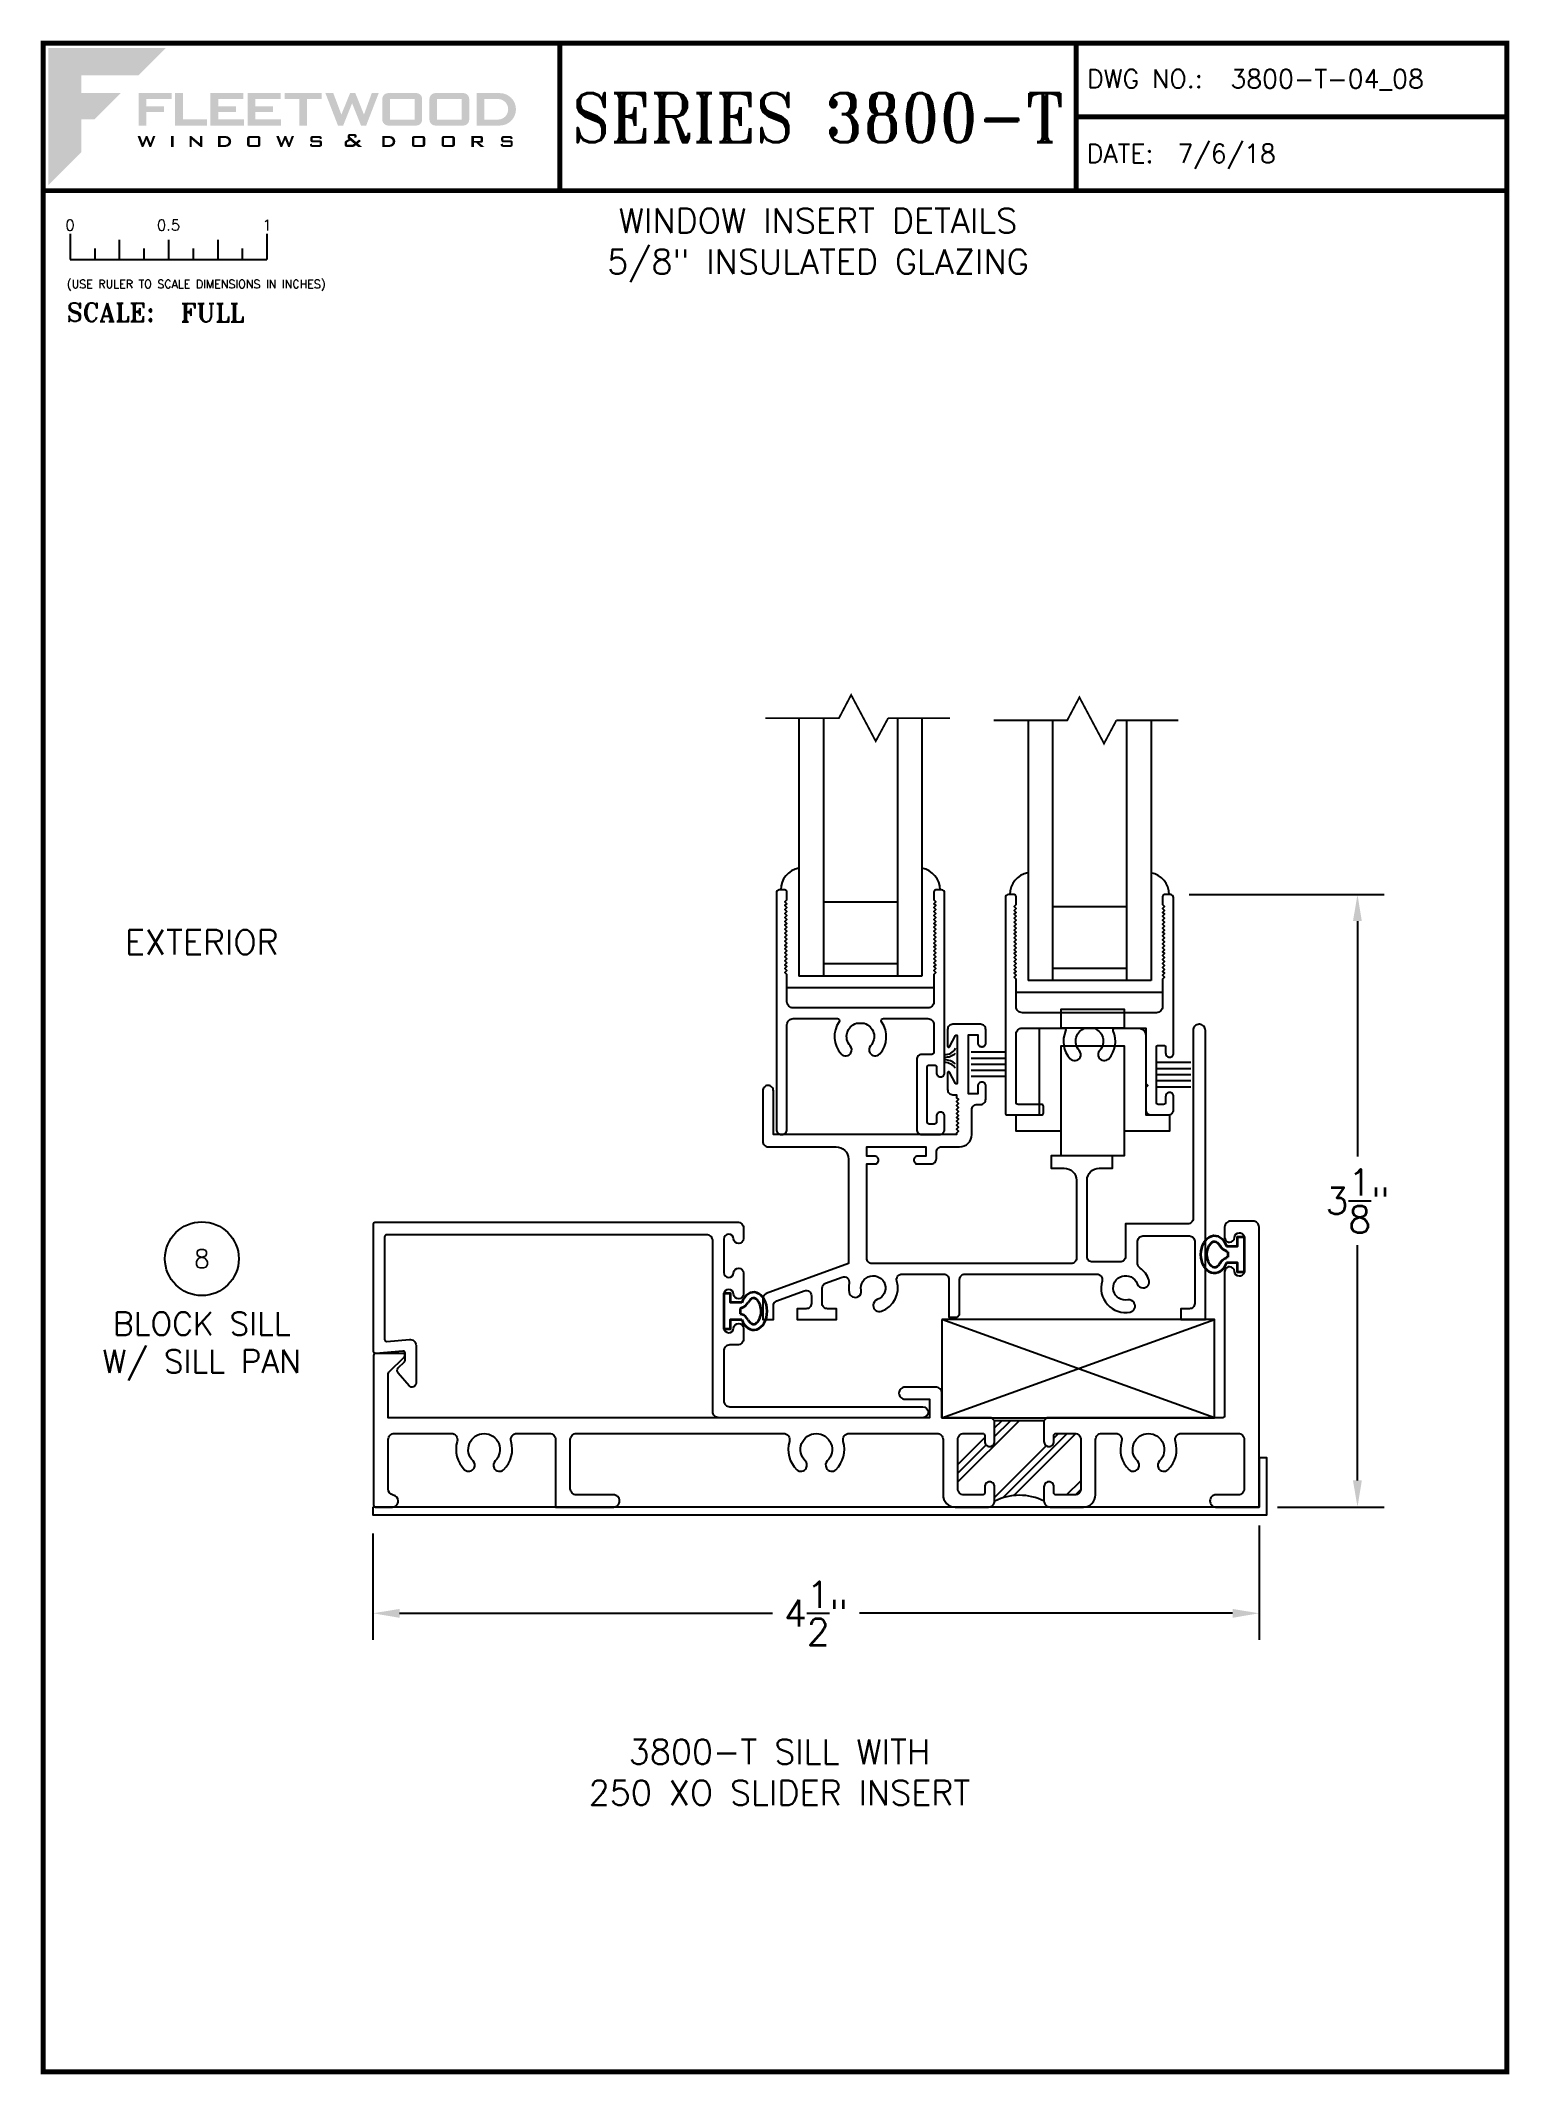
# Paper-space layout 'DETAIL 8' of a CAD drawing. Extents: x 0.3 to 7.8, y 0.1 to 10.4.
# The model-space entities are those that its viewports show. They can reach past a viewport. Long polylines and large blocks are cut down to what shows.
import ezdxf
from ezdxf.enums import TextEntityAlignment as Align

# ---------------------------------------------------------------- set-up
doc = ezdxf.new("R2010")
doc.units = 0
doc.header["$MEASUREMENT"] = 0
doc.layers.get('0').update_dxf_attribs({"linetype": 'CONTINUOUS'})
doc.layers.get('Defpoints').update_dxf_attribs({"linetype": 'CONTINUOUS'})
for name, color, linetype in [('FRAME', 1, 'CONTINUOUS'), ('GLASS', 7, 'CONTINUOUS'), ('GLAZING', 7, 'CONTINUOUS'), ('MISC', 7, 'CONTINUOUS'), ('SEAL', 7, 'CONTINUOUS'), ('TEXT', 7, 'CONTINUOUS'), ('VENT', 5, 'CONTINUOUS')]:
    doc.layers.add(name, color=color, linetype=linetype)
doc.layers.add('PROFILE NUMBER', color=150, linetype='CONTINUOUS', lineweight=35)
doc.layers.add('VP', color=40, linetype='CONTINUOUS', plot=False)
doc.layers.get('VP').off()
doc.styles.add('ROMANS', font='romans')
doc.styles.add('ROMANT', font='romant')
doc.styles.add('SIMPLEX-094', font='simplex.shx', dxfattribs={"height": 0.094})
doc.styles.get("Standard").update_dxf_attribs({"font": 'simplex.shx'})
doc.dimstyles.new('FULL SCALE', dxfattribs={"dimscale": 0.75, "dimtxt": 0.18, "dimasz": 0.18, "dimexe": 0.18, "dimexo": 0.125, "dimgap": 0.09, "dimtad": 0, "dimtih": 1, "dimtoh": 1, "dimdec": 4, "dimzin": 0, "dimdsep": 46, "dimlunit": 4, "dimtxsty": 'Standard', "dimcen": 0.09, "dimadec": 0, "dimazin": 0, "dimtfac": 1, "dimtdec": 4, "dimtofl": 0, "dimtmove": 0, "dimatfit": 3, "dimfxl": 0, "dimtolj": 1, "dimtzin": 0, "dimarcsym": 0})

# ---------------------------------------------------------------- blocks, each defined once
blk = doc.blocks.new('sectball')
blk.add_circle((0, 0), 0.125)
blk.add_attdef('NO', text='', height=0.062).set_placement((0, 0), align=Align.MIDDLE_CENTER)
for tag, p in [('LINE1', (0, -0.2588)), ('LINE2', (0, -0.3864)), ('LINE3', (0, -0.5214))]:
    blk.add_attdef(tag, text='', height=0.078).set_placement(p, align=Align.CENTER)
blk = doc.blocks.new('Fleetwood_Logo_6-10-15')
h = blk.add_hatch(color=154)
h.dxf.hatch_style = 1
h.paths.add_polyline_path([(0.2526, -0.0017), (0.0019, -0.0017), (0.0019, -0.2942), (0.0725, -0.2236), (0.0725, -0.1535), (0.1007, -0.1535), (0.1567, -0.0976), (0.0725, -0.0976), (0.0725, -0.0596), (0.1946, -0.0596)])
h = blk.add_hatch(color=251)
h.dxf.hatch_style = 1
h.paths.add_polyline_path([(0.2487, -0.1256), (0.2112, -0.1256), (0.2112, -0.1102), (0.2647, -0.1102), (0.2647, -0.0976), (0.1946, -0.0976), (0.1946, -0.1667), (0.2112, -0.1667), (0.2112, -0.1377), (0.2487, -0.1377)])
h = blk.add_hatch(color=251)
h.dxf.hatch_style = 1
h.paths.add_polyline_path([(0.2886, -0.0976), (0.272, -0.0976), (0.272, -0.1667), (0.3401, -0.1667), (0.3401, -0.1535), (0.2886, -0.1535)])
h = blk.add_hatch(color=251)
h.dxf.hatch_style = 1
h.paths.add_polyline_path([(0.4175, -0.0976), (0.3474, -0.0976), (0.3474, -0.1667), (0.4185, -0.1667), (0.4185, -0.1534), (0.364, -0.1534), (0.364, -0.1377), (0.4015, -0.1377), (0.4015, -0.1256), (0.364, -0.1256), (0.364, -0.1102), (0.4175, -0.1102)])
h = blk.add_hatch(color=251)
h.dxf.hatch_style = 1
h.paths.add_polyline_path([(0.4965, -0.0976), (0.4264, -0.0976), (0.4264, -0.1667), (0.4975, -0.1667), (0.4975, -0.1534), (0.443, -0.1534), (0.443, -0.1377), (0.4804, -0.1377), (0.4804, -0.1256), (0.443, -0.1256), (0.443, -0.1102), (0.4965, -0.1102)])
h = blk.add_hatch(color=251)
h.dxf.hatch_style = 1
h.paths.add_polyline_path([(0.5842, -0.0976), (0.5054, -0.0976), (0.5054, -0.1102), (0.5365, -0.1102), (0.5365, -0.1667), (0.5531, -0.1667), (0.5531, -0.1102), (0.5842, -0.1102)])
h = blk.add_hatch(color=251)
h.dxf.hatch_style = 1
h.paths.add_polyline_path([(0.6089, -0.0976), (0.5921, -0.0976), (0.6188, -0.1667), (0.63, -0.1667), (0.6489, -0.1192), (0.6679, -0.1667), (0.6789, -0.1667), (0.7056, -0.0976), (0.6908, -0.0976), (0.6742, -0.1433), (0.6558, -0.0976), (0.6446, -0.0976), (0.6261, -0.1433)])
h = blk.add_hatch(color=251)
h.dxf.hatch_style = 1
h.paths.add_polyline_path([(0.7853, -0.0976), (0.726, -0.0976, 0.414214), (0.7133, -0.1102), (0.7133, -0.154, 0.414214), (0.726, -0.1667), (0.7853, -0.1667, 0.414214), (0.798, -0.154), (0.798, -0.1102, 0.414214)])
h.paths.add_polyline_path([(0.7819, -0.1102), (0.7819, -0.154), (0.7294, -0.154), (0.7294, -0.1102)], flags=16)
h = blk.add_hatch(color=251)
h.dxf.hatch_style = 1
h.paths.add_polyline_path([(0.8856, -0.0976), (0.8262, -0.0976, 0.414214), (0.8136, -0.1102), (0.8136, -0.154, 0.414214), (0.8262, -0.1667), (0.8856, -0.1667, 0.414214), (0.8982, -0.154), (0.8982, -0.1102, 0.414214)])
h.paths.add_polyline_path([(0.8822, -0.1102), (0.8822, -0.154), (0.8296, -0.154), (0.8296, -0.1102)], flags=16)
h = blk.add_hatch(color=251)
h.dxf.hatch_style = 1
h.paths.add_polyline_path([(0.9632, -0.0976), (0.914, -0.0976), (0.914, -0.1667), (0.9632, -0.1667, 1)])
h.paths.add_polyline_path([(0.9301, -0.1102), (0.9593, -0.1102, -1), (0.9593, -0.154), (0.9301, -0.154)], flags=16)
h = blk.add_hatch(color=7)
h.dxf.hatch_style = 1
h.paths.add_polyline_path([(0.2301, -0.1891), (0.2251, -0.1891), (0.2196, -0.2043), (0.2134, -0.1891), (0.2097, -0.1891), (0.2035, -0.2043), (0.1978, -0.1891), (0.1922, -0.1891), (0.2011, -0.2121), (0.2048, -0.2121), (0.2112, -0.1963), (0.2175, -0.2121), (0.2212, -0.2121)])
h = blk.add_hatch(color=7)
h.dxf.hatch_style = 1
h.paths.add_polyline_path([(0.2691, -0.1891), (0.2637, -0.1891), (0.2637, -0.2118), (0.2637, -0.2121), (0.2691, -0.2121)])
h = blk.add_hatch(color=7)
h.dxf.hatch_style = 1
h.paths.add_polyline_path([(0.3077, -0.1964), (0.3259, -0.2121), (0.3298, -0.2121), (0.3298, -0.1891), (0.325, -0.1891), (0.325, -0.2047), (0.3067, -0.1891), (0.3029, -0.1891), (0.3029, -0.2121), (0.3077, -0.2121)])
h = blk.add_hatch(color=7)
h.dxf.hatch_style = 1
h.paths.add_polyline_path([(0.3801, -0.1891), (0.3637, -0.1891), (0.3637, -0.2121), (0.3801, -0.2121, 1)])
h.paths.add_polyline_path([(0.3691, -0.2079), (0.3691, -0.1933), (0.3788, -0.1933, -1), (0.3788, -0.2079)], flags=16)
h = blk.add_hatch(color=7)
h.dxf.hatch_style = 1
h.paths.add_polyline_path([(0.4537, -0.2079), (0.4537, -0.1933, 0.414214), (0.4495, -0.1891), (0.4297, -0.1891, 0.414214), (0.4255, -0.1933), (0.4255, -0.2079, 0.414214), (0.4297, -0.2121), (0.4495, -0.2121, 0.414214)])
h.paths.add_polyline_path([(0.4308, -0.2079), (0.4308, -0.1933), (0.4484, -0.1933), (0.4484, -0.2079)], flags=16)
h = blk.add_hatch(color=7)
h.dxf.hatch_style = 1
h.paths.add_polyline_path([(0.5253, -0.1891), (0.5203, -0.1891), (0.5148, -0.2043), (0.5087, -0.1891), (0.5049, -0.1891), (0.4988, -0.2043), (0.493, -0.1891), (0.4874, -0.1891), (0.4963, -0.2121), (0.5001, -0.2121), (0.5064, -0.1963), (0.5127, -0.2121), (0.5164, -0.2121)])
h = blk.add_hatch(color=7)
h.dxf.hatch_style = 1
h.paths.add_polyline_path([(0.5801, -0.1891), (0.5643, -0.1891, 0.414214), (0.56, -0.1933), (0.56, -0.1981, 0.414214), (0.5643, -0.2024), (0.58, -0.2024), (0.58, -0.2078), (0.5637, -0.2078), (0.5637, -0.2052), (0.5591, -0.2062), (0.5591, -0.2078, 0.414214), (0.5634, -0.2121), (0.5805, -0.2121, 0.414214), (0.5848, -0.2078), (0.5848, -0.2024, 0.414214), (0.5805, -0.1982), (0.5648, -0.1982), (0.5648, -0.193), (0.5798, -0.193), (0.5798, -0.1958), (0.5843, -0.1948), (0.5843, -0.1933, 0.414214)])
h = blk.add_hatch(color=7)
h.dxf.hatch_style = 1
h.paths.add_polyline_path([(0.645, -0.1913, -0.222262), (0.6447, -0.1906), (0.6447, -0.1892), (0.6535, -0.1892), (0.6535, -0.193), (0.6587, -0.1918), (0.6587, -0.189, 0.414214), (0.6544, -0.1847), (0.6437, -0.1847, 0.414214), (0.6394, -0.189), (0.6394, -0.1922, 0.222262), (0.6407, -0.1948), (0.6415, -0.1955), (0.6345, -0.1998, 0.260684), (0.6329, -0.2027), (0.6329, -0.2078, 0.414214), (0.6372, -0.2121), (0.6514, -0.2121, 0.17577), (0.6536, -0.2113), (0.657, -0.2085), (0.6614, -0.2121), (0.6699, -0.2121), (0.6613, -0.2049), (0.6676, -0.1997), (0.6637, -0.1964), (0.6574, -0.2017)])
h.paths.add_polyline_path([(0.6532, -0.2052), (0.6509, -0.2072, -0.17577), (0.6502, -0.2074), (0.6382, -0.2074), (0.6382, -0.2033, -0.260684), (0.6387, -0.2025), (0.6451, -0.1985)], flags=16)
h = blk.add_hatch(color=7)
h.dxf.hatch_style = 1
h.paths.add_polyline_path([(0.7294, -0.1891), (0.713, -0.1891), (0.713, -0.2121), (0.7294, -0.2121, 1)])
h.paths.add_polyline_path([(0.7184, -0.2079), (0.7184, -0.1933), (0.7281, -0.1933, -1), (0.7281, -0.2079)], flags=16)
h = blk.add_hatch(color=7)
h.dxf.hatch_style = 1
h.paths.add_polyline_path([(0.8045, -0.2079), (0.8045, -0.1933, 0.414214), (0.8003, -0.1891), (0.7805, -0.1891, 0.414214), (0.7763, -0.1933), (0.7763, -0.2079, 0.414214), (0.7805, -0.2121), (0.8003, -0.2121, 0.414214)])
h.paths.add_polyline_path([(0.7816, -0.2079), (0.7816, -0.1933), (0.7992, -0.1933), (0.7992, -0.2079)], flags=16)
h = blk.add_hatch(color=7)
h.dxf.hatch_style = 1
h.paths.add_polyline_path([(0.8678, -0.2079), (0.8678, -0.1933, 0.414214), (0.8636, -0.1891), (0.8438, -0.1891, 0.414214), (0.8396, -0.1933), (0.8396, -0.2079, 0.414214), (0.8438, -0.2121), (0.8636, -0.2121, 0.414214)])
h.paths.add_polyline_path([(0.8449, -0.2079), (0.8449, -0.1933), (0.8624, -0.1933), (0.8624, -0.2079)], flags=16)
h = blk.add_hatch(color=7)
h.dxf.hatch_style = 1
h.paths.add_polyline_path([(0.9277, -0.1993), (0.9277, -0.1933, 0.414214), (0.9235, -0.1891), (0.9028, -0.1891), (0.9028, -0.2121), (0.9082, -0.2121), (0.9082, -0.2035), (0.9131, -0.2035), (0.9224, -0.2121), (0.9303, -0.2121), (0.9197, -0.2035), (0.9235, -0.2035, 0.414214)])
h.paths.add_polyline_path([(0.9082, -0.1993), (0.9082, -0.1933), (0.9214, -0.1933, -0.414214), (0.9224, -0.1943), (0.9224, -0.1983, -0.414214), (0.9214, -0.1993)], flags=16)
h = blk.add_hatch(color=7)
h.dxf.hatch_style = 1
h.paths.add_polyline_path([(0.9867, -0.1982), (0.971, -0.1982), (0.971, -0.193), (0.9859, -0.193), (0.9859, -0.1958), (0.9905, -0.1948), (0.9905, -0.1933, 0.414214), (0.9863, -0.1891), (0.9705, -0.1891, 0.414214), (0.9662, -0.1933), (0.9662, -0.1981, 0.414214), (0.9705, -0.2024), (0.9862, -0.2024), (0.9862, -0.2078), (0.9699, -0.2078), (0.9699, -0.2052), (0.9653, -0.2062), (0.9653, -0.2078, 0.414214), (0.9696, -0.2121), (0.9867, -0.2121, 0.414214), (0.991, -0.2078), (0.991, -0.2024, 0.414214)])
blk = doc.blocks.new('A-SIZE_P')
at = {"const_width": 0.025}
blk.add_lwpolyline([(0.313, 0.125), (7.751, 0.125), (7.751, 10.437), (0.313, 10.437)], close=True, dxfattribs=at)
for points in [[(2.938, 10.437), (2.938, 9.687)], [(5.563, 10.437), (5.563, 9.687)], [(5.563, 10.062), (7.751, 10.062)], [(0.313, 9.687), (7.751, 9.687)]]:
    blk.add_lwpolyline(points, dxfattribs=at)
at = {"xscale": 2.387023416083395, "yscale": 2.387023416083395, "zscale": 2.387023416083395}
blk.add_blockref('Fleetwood_Logo_6-10-15', (0.334, 10.416), dxfattribs=at)
for s, style, p in [('DWG NO.:', 'SIMPLEX-094', (5.617, 10.209)), ('DATE:', 'SIMPLEX-094', (5.616, 9.829)), ('SCALE:', 'ROMANT', (0.433, 9.022))]:
    blk.add_text(s, height=0.094, dxfattribs=dict(style=style)).set_placement(p)
for tag, p, style in [('DWG_NO', (6.346, 10.209), 'SIMPLEX-094'), ('DATE', (6.077, 9.829), 'SIMPLEX-094'), ('SCALE', (1.011, 9.02), 'ROMANT')]:
    blk.add_attdef(tag, p, '', height=0.094, dxfattribs=dict(style=style))
for tag, height, style, width, p, p2 in [('DWG_NO_F', 0.094, 'SIMPLEX-094', 1.745692, (6.347, 10.209), (7.683, 10.209)), ('PRODUCT', 0.25, 'ROMANT', 1.390728, (3.001, 9.934), (5.5, 9.934))]:
    blk.add_attdef(tag, text='', height=height, dxfattribs=dict(style=style, width=width)).set_placement(p, p2, align=Align.FIT)
blk = doc.blocks.new('Full')
for p, q in [((0.137, -0.219), (0.137, -0.35)), ((0.262, -0.294), (0.262, -0.35)), ((0.387, -0.249), (0.387, -0.35)), ((0.512, -0.294), (0.512, -0.35)), ((0.637, -0.249), (0.637, -0.35)), ((0.762, -0.294), (0.762, -0.35)), ((0.887, -0.249), (0.887, -0.35)), ((1.012, -0.294), (1.012, -0.35)), ((1.137, -0.219), (1.137, -0.35)), ((0.137, -0.35), (1.137, -0.35))]:
    blk.add_line(p, q)
for s, p in [('0', (0.137, -0.219)), ('0.5', (0.637, -0.219)), ('1', (1.137, -0.219))]:
    blk.add_text(s, height=0.055).set_placement(p, align=Align.BOTTOM_CENTER)
at = {"style": 'ROMANS'}
blk.add_text('(USE RULER TO SCALE DIMENSIONS IN INCHES)', height=0.04115, dxfattribs=at).set_placement((0.12, -0.495))
blk = doc.blocks.new('*D134')
at = {"color": 0, "lineweight": -2}
for p, q in [((6.136, 6.109), (7.127, 6.109)), ((6.992, 5.974), (6.992, 4.777)), ((6.992, 3.131), (6.992, 4.327)), ((6.585, 2.996), (7.127, 2.996))]:
    blk.add_line(p, q, dxfattribs=at)
at = {"color": 0}
for points in [[(6.969, 5.974), (7.014, 5.974), (6.992, 6.109)], [(6.969, 3.131), (7.014, 3.131), (6.992, 2.996)]]:
    blk.add_solid(points, dxfattribs=at)
at = {"layer": 'Defpoints', "color": 0}
for p in [(6.043, 6.109), (6.492, 2.996), (6.992, 2.996)]:
    blk.add_point(p, dxfattribs=at)
at = {"color": 0, "insert": (6.992, 4.552), "char_height": 0.135, "attachment_point": 5}
blk.add_mtext('\\A1;3{\\H1x;\\S1/8;}"', dxfattribs=at)
blk = doc.blocks.new('*D135')
at = {"color": 0, "lineweight": -2}
for p, q in [((6.492, 2.902), (6.492, 2.321)), ((1.989, 2.862), (1.989, 2.321)), ((2.124, 2.456), (4.019, 2.456)), ((6.357, 2.456), (4.462, 2.456))]:
    blk.add_line(p, q, dxfattribs=at)
at = {"color": 0}
for points in [[(2.124, 2.478), (2.124, 2.433), (1.989, 2.456)], [(6.357, 2.478), (6.357, 2.433), (6.492, 2.456)]]:
    blk.add_solid(points, dxfattribs=at)
at = {"layer": 'Defpoints', "color": 0}
for p in [(1.989, 2.956), (6.492, 2.996), (6.492, 2.456)]:
    blk.add_point(p, dxfattribs=at)
at = {"color": 0, "insert": (4.24, 2.456), "char_height": 0.135, "attachment_point": 5}
blk.add_mtext('\\A1;4{\\H1.000000x;\\S1/2;}"', dxfattribs=at)
blk = doc.blocks.new('2001 Block Sill')
blk.add_lwpolyline([(0.469, -0.927), (0.481, -0.915), (0.481, -0.736, -0.414214), (0.508, -0.709), (1.179, -0.709, -0.500943), (1.205, -0.744, 0.561043), (1.348, -0.902, 0.516447), (1.369, -0.856), (1.369, -0.855, 0.318358), (1.336, -0.84, -2.17601), (1.383, -0.758, 0.318358), (1.413, -0.779), (1.413, -0.779, 0.516447), (1.443, -0.738, 0.153486), (1.398, -0.678, -0.240816), (1.386, -0.656), (1.386, -0.542, -0.414214), (1.413, -0.515), (1.649, -0.515, -0.414214), (1.676, -0.542), (1.676, -0.858, -0.414214), (1.649, -0.885), (1.605, -0.885), (1.605, -0.939), (1.73, -0.939), (1.73, 0.53, 0.414214), (1.7, 0.561), (1.699, 0.561, 0.414214), (1.668, 0.53), (1.668, -0.426, -0.414214), (1.641, -0.453), (1.324, -0.453), (1.324, -0.62, -0.414214), (1.297, -0.647), (1.156, -0.647, -0.414214), (1.129, -0.62), (1.129, -0.232, -0.414214), (1.191, -0.17), (1.258, -0.17), (1.258, -0.108), (0.946, -0.108), (0.946, -0.17), (1.013, -0.17, -0.414214), (1.075, -0.232), (1.075, -0.628, -0.414214), (1.048, -0.655), (0.036, -0.655, -0.414214), (0.009, -0.628), (0.009, -0.149), (0.049, -0.149, 0.414214), (0.069, -0.13), (0.069, -0.128, 0.414214), (0.049, -0.109), (0.009, -0.109), (0.009, -0.062), (0.309, -0.062), (0.309, -0.109), (0.268, -0.109, 0.414214), (0.249, -0.128), (0.249, -0.13, 0.414214), (0.268, -0.149), (0.336, -0.149, 0.414214), (0.363, -0.122), (0.363, -0.089, -0.414214), (0.39, -0.062), (0.481, -0.062, 0.414214), (0.543, 0), (0.543, 0.126, -0.414214), (0.57, 0.153), (0.587, 0.153, 0.414214), (0.614, 0.18), (0.614, 0.247, 0.414214), (0.595, 0.267), (0.594, 0.267, 0.414214), (0.574, 0.247), (0.574, 0.207), (0.527, 0.207), (0.527, 0.507), (0.574, 0.507), (0.574, 0.466, 0.414214), (0.594, 0.447), (0.595, 0.447, 0.414214), (0.614, 0.466), (0.614, 0.534, 0.414214), (0.587, 0.561), (0.447, 0.561, 0.414214), (0.42, 0.534), (0.42, 0.45, 0.782609), (0.43, 0.447), (0.46, 0.504, -0.782609), (0.469, 0.502), (0.469, 0.262, -0.782609), (0.46, 0.26), (0.43, 0.317, 0.782609), (0.42, 0.314), (0.42, 0.23, 0.414214), (0.447, 0.203), (0.465, 0.203), (0.465, 0.188), (0.475, 0.178), (0.465, 0.168), (0.475, 0.158), (0.465, 0.148), (0.475, 0.138), (0.465, 0.128), (0.475, 0.118), (0.465, 0.108), (0.475, 0.098), (0.465, 0.088), (0.475, 0.078), (0.465, 0.068), (0.475, 0.058), (0.465, 0.048), (0.475, 0.038), (0.465, 0.028), (0.475, 0.018), (0.465, 0.008), (0.465, 0), (-0.465, 0), (-0.465, 0.223, 0.414214), (-0.492, 0.25), (-0.493, 0.25, 0.414214), (-0.519, 0.223), (-0.519, -0.035, 0.414214), (-0.492, -0.062), (-0.146, -0.062, -0.414214), (-0.084, -0.124), (-0.084, -0.655), (-0.502, -0.808, 0.314924), (-0.519, -0.833), (-0.519, -0.939), (-0.465, -0.939), (-0.465, -0.871, -0.314924), (-0.448, -0.845), (-0.308, -0.794, -0.521001), (-0.272, -0.819), (-0.272, -0.858, -0.414214), (-0.299, -0.885), (-0.344, -0.885), (-0.344, -0.939), (-0.144, -0.939), (-0.144, -0.885), (-0.19, -0.885, -0.414214), (-0.217, -0.858), (-0.217, -0.78, -0.314924), (-0.2, -0.755), (-0.116, -0.724, -0.585187), (-0.08, -0.755, 0.096326), (-0.08, -0.802, 0.516447), (-0.034, -0.823), (-0.034, -0.823, 0.318358), (-0.019, -0.791, -2.17601), (0.063, -0.838, 0.318358), (0.042, -0.867), (0.042, -0.868, 0.516447), (0.084, -0.897, 0.399856), (0.162, -0.744, -0.500943), (0.188, -0.709), (0.4, -0.709, -0.414214), (0.427, -0.736), (0.427, -0.927)], format="xyb", close=True)
blk = doc.blocks.new('2012 fixed rail')
blk.add_lwpolyline([(-0.313, -0.236, -0.414214), (-0.286, -0.263), (-0.286, -0.617, -0.414214), (-0.313, -0.644), (-0.4, -0.644, -0.414214), (-0.428, -0.617), (-0.428, -0.549, -0.414214), (-0.408, -0.53), (-0.407, -0.53, -0.414214), (-0.387, -0.55), (-0.387, -0.58, 0.414214), (-0.377, -0.59), (-0.35, -0.59, 0.414214), (-0.34, -0.58), (-0.34, -0.3, 0.414214), (-0.35, -0.29), (-0.377, -0.29, 0.414214), (-0.387, -0.3), (-0.387, -0.33, -0.414214), (-0.407, -0.35), (-0.408, -0.35, -0.414214), (-0.428, -0.331), (-0.428, 0.585, -0.414214), (-0.413, 0.6), (-0.384, 0.6, -0.414214), (-0.374, 0.59), (-0.374, 0.55), (-0.384, 0.54), (-0.374, 0.53), (-0.384, 0.52), (-0.374, 0.51), (-0.384, 0.5), (-0.374, 0.49), (-0.384, 0.48), (-0.374, 0.47), (-0.384, 0.46), (-0.374, 0.45), (-0.384, 0.44), (-0.374, 0.43), (-0.384, 0.42), (-0.374, 0.41), (-0.384, 0.4), (-0.374, 0.39), (-0.384, 0.38), (-0.374, 0.37), (-0.384, 0.36), (-0.374, 0.35), (-0.384, 0.34), (-0.374, 0.33), (-0.384, 0.32), (-0.374, 0.31), (-0.384, 0.3), (-0.374, 0.29), (-0.384, 0.28), (-0.374, 0.27), (-0.384, 0.26), (-0.374, 0.25), (-0.384, 0.24), (-0.374, 0.23), (-0.384, 0.22), (-0.374, 0.21), (-0.384, 0.2), (-0.374, 0.19), (-0.384, 0.18), (-0.374, 0.17), (-0.374, 0.031, 0.414214), (-0.343, 0), (0, 0), (0.342, 0, 0.414214), (0.373, 0.031), (0.373, 0.17), (0.384, 0.18), (0.373, 0.19), (0.384, 0.2), (0.373, 0.21), (0.384, 0.22), (0.373, 0.23), (0.384, 0.24), (0.373, 0.25), (0.384, 0.26), (0.373, 0.27), (0.384, 0.28), (0.373, 0.29), (0.384, 0.3), (0.373, 0.31), (0.384, 0.32), (0.373, 0.33), (0.384, 0.34), (0.373, 0.35), (0.384, 0.36), (0.373, 0.37), (0.384, 0.38), (0.373, 0.39), (0.384, 0.4), (0.373, 0.41), (0.384, 0.42), (0.373, 0.43), (0.384, 0.44), (0.373, 0.45), (0.384, 0.46), (0.373, 0.47), (0.384, 0.48), (0.373, 0.49), (0.384, 0.5), (0.373, 0.51), (0.384, 0.52), (0.373, 0.53), (0.384, 0.54), (0.373, 0.55), (0.373, 0.59, -0.414214), (0.384, 0.6), (0.413, 0.6, -0.414214), (0.427, 0.585), (0.427, 0), (0.427, -0.617, -0.414214), (0.4, -0.644, -0.414214), (0.373, -0.617), (0.373, -0.085, 0.414214), (0.342, -0.054), (0.117, -0.054, 0.6055), (0.108, -0.07, -0.348752), (0.098, -0.234, -0.508835), (0.048, -0.228, -0.325526), (0.052, -0.192, 0.55027), (0.02, -0.078), (0, -0.078), (-0.02, -0.078, 0.55027), (-0.052, -0.192, -0.325526), (-0.048, -0.228, -0.508835), (-0.098, -0.234, -0.348752), (-0.108, -0.07, 0.6055), (-0.117, -0.054), (-0.343, -0.054, 0.414214), (-0.374, -0.085), (-0.374, -0.226, 0.414214), (-0.363, -0.236)], format="xyb", close=True)
blk = doc.blocks.new('2014 Slider Rail')
blk.add_lwpolyline([(-0.373, 0.031), (-0.373, 0.17), (-0.383, 0.18), (-0.373, 0.19), (-0.383, 0.2), (-0.373, 0.21), (-0.383, 0.22), (-0.373, 0.23), (-0.383, 0.24), (-0.373, 0.25), (-0.383, 0.26), (-0.373, 0.27), (-0.383, 0.28), (-0.373, 0.29), (-0.383, 0.3), (-0.373, 0.31), (-0.383, 0.32), (-0.373, 0.33), (-0.383, 0.34), (-0.373, 0.35), (-0.383, 0.36), (-0.373, 0.37), (-0.383, 0.38), (-0.373, 0.39), (-0.383, 0.4), (-0.373, 0.41), (-0.383, 0.42), (-0.373, 0.43), (-0.383, 0.44), (-0.373, 0.45), (-0.383, 0.46), (-0.373, 0.47), (-0.383, 0.48), (-0.373, 0.49), (-0.383, 0.5), (-0.373, 0.51), (-0.383, 0.52), (-0.373, 0.53), (-0.383, 0.54), (-0.373, 0.55), (-0.373, 0.59, 0.414214), (-0.383, 0.6), (-0.412, 0.6, 0.414214), (-0.427, 0.585), (-0.427, 0), (-0.427, -0.51, 0.414214), (-0.417, -0.52), (-0.244, -0.52, 0.414214), (-0.234, -0.51), (-0.234, -0.476, 0.414214), (-0.244, -0.466), (-0.363, -0.466, -0.414214), (-0.373, -0.456), (-0.373, -0.109, -0.414214), (-0.342, -0.078), (-0.13, -0.078, -0.541072), (-0.121, -0.092, 0.295226), (-0.098, -0.234, 0.508835), (-0.048, -0.228), (-0.048, -0.228, 0.325526), (-0.052, -0.192, -0.55027), (-0.02, -0.078), (0, -0.078), (0.02, -0.078, -0.55027), (0.052, -0.192, 0.325526), (0.048, -0.228), (0.048, -0.228, 0.508835), (0.098, -0.234, 0.295226), (0.121, -0.092, -0.541072), (0.13, -0.078), (0.255, -0.078, -0.353293), (0.286, -0.119), (0.286, -0.36), (0.296, -0.37), (0.286, -0.38), (0.286, -0.493, 0.414214), (0.313, -0.52), (0.4, -0.52, 0.414214), (0.427, -0.493), (0.427, -0.425, 0.414214), (0.408, -0.406), (0.407, -0.406, 0.414214), (0.387, -0.426), (0.387, -0.456, -0.414214), (0.377, -0.466), (0.35, -0.466, -0.414214), (0.34, -0.456), (0.34, -0.176, -0.414214), (0.35, -0.166), (0.377, -0.166, -0.414214), (0.387, -0.176), (0.387, -0.206, 0.414214), (0.407, -0.226), (0.408, -0.226, 0.414214), (0.427, -0.207), (0.427, 0.585, 0.414214), (0.412, 0.6), (0.382, 0.6, 0.414214), (0.372, 0.59), (0.372, 0.55), (0.382, 0.54), (0.372, 0.53), (0.382, 0.52), (0.372, 0.51), (0.382, 0.5), (0.372, 0.49), (0.382, 0.48), (0.372, 0.47), (0.382, 0.46), (0.372, 0.45), (0.382, 0.44), (0.372, 0.43), (0.382, 0.42), (0.372, 0.41), (0.382, 0.4), (0.372, 0.39), (0.382, 0.38), (0.372, 0.37), (0.382, 0.36), (0.372, 0.35), (0.382, 0.34), (0.372, 0.33), (0.382, 0.32), (0.372, 0.31), (0.382, 0.3), (0.372, 0.29), (0.382, 0.28), (0.372, 0.27), (0.382, 0.26), (0.372, 0.25), (0.382, 0.24), (0.372, 0.23), (0.382, 0.22), (0.372, 0.21), (0.382, 0.2), (0.372, 0.19), (0.382, 0.18), (0.372, 0.17), (0.372, 0.031, -0.414214), (0.341, 0), (0, 0), (-0.341, 0, -0.414214)], format="xyb", close=True)
blk = doc.blocks.new('5 LINE SEAL')
for p, q in [((0.0434, 0.0155), (0, 0.0155)), ((0.0434, 0.0077), (0, 0.0077)), ((0.0434, 0), (0, 0)), ((0.0434, -0.0078), (0, -0.0078)), ((0.0434, -0.0155), (0, -0.0155))]:
    blk.add_line(p, q)
blk = doc.blocks.new('4 LINE SEAL')
for centre, radius, start, end in [((4.0241, 6.0253), 0.0156, 268.2769, 330.8274), ((4.0241, 6.027), 0.0206, 268.6942, 311.4319), ((4.0232, 5.9799), 0.0231, 50.9389, 88.9613), ((4.0232, 5.9816), 0.0181, 36.4603, 88.6742)]:
    blk.add_arc(centre, radius, start, end)
blk = doc.blocks.new('HA 9306 Roller Assy')
blk.add_line((0.16, 0.65), (-0.16, 0.65))
blk.add_lwpolyline([(-0.16, 0.125), (-0.39, 0.125), (-0.39, 0.208), (-0.27, 0.208), (-0.27, 0.65), (-0.16, 0.65), (-0.16, 0.745), (0.16, 0.745), (0.16, 0.65), (0.27, 0.65), (0.27, 0.208), (0.39, 0.208), (0.39, 0.125), (0.16, 0.125), (0.16, 0), (-0.16, 0)], close=True)
blk.add_lwpolyline([(-0.16, 0.125), (-0.16, 0.56), (0.16, 0.56), (0.16, 0.125)])
blk = doc.blocks.new('*U181')
at = {"layer": 'PROFILE NUMBER', "color": 5}
for p, q in [((-0.016, 0.092), (-0.013, 0.083)), ((-0.013, 0.083), (0.013, 0.083)), ((0.013, 0.083), (0.016, 0.092))]:
    blk.add_line(p, q, dxfattribs=at)
blk.add_lwpolyline([(-0.043, 0.091), (-0.043, 0.034), (-0.09, 0.034), (-0.09, 0), (0.09, 0), (0.09, 0.034), (0.043, 0.034), (0.043, 0.091)], dxfattribs=at)
for centre, start, end in [((-0.073, 0.071), 19.8289, 61.175), ((0.073, 0.071), 118.7633, 160.1945)]:
    blk.add_arc(centre, 0.06, start, end, dxfattribs=at)
blk.add_ellipse((0, 0.152), major_axis=(-0.0958, 0), ratio=0.712114, start_param=2.033109, end_param=7.391692, dxfattribs=at)
blk.add_open_spline([(0.044, 0.124), (0.053, 0.129), (0.059, 0.135), (0.069, 0.15), (0.068, 0.157), (0.049, 0.179), (0.027, 0.189), (-0.021, 0.191), (-0.045, 0.181), (-0.067, 0.16), (-0.068, 0.152), (-0.061, 0.137), (-0.054, 0.129), (-0.044, 0.124)], degree=3, knots=[2.2211, 2.2211, 2.2211, 2.2211, 2.727733, 2.727733, 3.7005, 3.7005, 4.673268, 4.673268, 5.646035, 5.646035, 6.618803, 6.618803, 7.203997, 7.203997, 7.203997, 7.203997], dxfattribs=at)
blk = doc.blocks.new('3809 BLOCK FRAME')
h = blk.add_hatch()
h.set_pattern_fill('PLAST', color=256, angle=45, style=0)
h.set_pattern_definition([(45, (-4.25098, -6.643), (-0.176777, 0.176777), []), (45, (-4.27308, -6.6209), (-0.176777, 0.176777), []), (45, (-4.29517, -6.5988), (-0.176777, 0.176777), [])])
edge = h.paths.add_edge_path()
edge.add_arc((-0.937, 0.093), 0.031, 270, 360, ccw=False)
edge.add_line((-0.937, 0.062), (-1.033, 0.062))
edge.add_arc((-1.033, 0.072), 0.01, 180, 270, ccw=False)
edge.add_line((-1.043, 0.072), (-1.043, 0.103))
edge.add_arc((-1.068, 0.103), 0.025, 360, 450)
edge.add_arc((-1.068, 0.103), 0.025, 90, 180)
edge.add_line((-1.093, 0.103), (-1.093, 0.031))
edge.add_arc((-1.218, -0.221), 0.281, 63.5092, 116.4908)
edge.add_line((-1.344, 0.031), (-1.344, 0.103))
edge.add_arc((-1.369, 0.103), 0.025, 0, 90)
edge.add_arc((-1.369, 0.103), 0.025, 90, 180)
edge.add_line((-1.394, 0.103), (-1.394, 0.072))
edge.add_arc((-1.404, 0.072), 0.01, 270, 360, ccw=False)
edge.add_line((-1.404, 0.062), (-1.5, 0.062))
edge.add_arc((-1.5, 0.093), 0.031, 180, 270, ccw=False)
edge.add_line((-1.531, 0.093), (-1.531, 0.343))
edge.add_arc((-1.5, 0.343), 0.031, 90, 180, ccw=False)
edge.add_line((-1.5, 0.374), (-1.404, 0.374))
edge.add_arc((-1.404, 0.364), 0.01, 0, 90, ccw=False)
edge.add_line((-1.394, 0.364), (-1.394, 0.333))
edge.add_arc((-1.369, 0.333), 0.025, 180, 270)
edge.add_arc((-1.369, 0.333), 0.025, 270, 360)
edge.add_line((-1.344, 0.333), (-1.344, 0.439))
edge.add_line((-1.344, 0.439), (-1.093, 0.439))
edge.add_line((-1.093, 0.439), (-1.093, 0.333))
edge.add_arc((-1.068, 0.333), 0.025, 180, 270)
edge.add_arc((-1.068, 0.333), 0.025, 270, 360)
edge.add_line((-1.043, 0.333), (-1.043, 0.364))
edge.add_arc((-1.033, 0.364), 0.01, 90, 180, ccw=False)
edge.add_line((-1.033, 0.374), (-0.937, 0.374))
edge.add_arc((-0.937, 0.343), 0.031, 0, 90, ccw=False)
edge.add_line((-0.906, 0.343), (-0.906, 0.093))
blk.add_line((-1.093, 0.439), (-1.344, 0.439))
for points in [[(-1.093, 0.439), (-1.093, 0.333, 0.414214), (-1.068, 0.308, 0.414214), (-1.043, 0.333), (-1.043, 0.364, -0.414214), (-1.033, 0.374), (-0.937, 0.374, -0.414214), (-0.906, 0.343), (-0.906, 0.093, -0.414214), (-0.937, 0.062), (-1.033, 0.062, -0.414214), (-1.043, 0.072), (-1.043, 0.103, 0.414214), (-1.068, 0.128), (-1.068, 0.128, 0.414214), (-1.093, 0.103), (-1.093, 0.031, 0.414214), (-1.062, 0), (-0.893, 0, 0.414214), (-0.831, 0.062), (-0.831, 0.343, -0.414214), (-0.8, 0.374), (-0.729, 0.374, -0.5024), (-0.699, 0.334, 0.280293), (-0.661, 0.19, 0.498955), (-0.613, 0.198), (-0.613, 0.198, 0.334263), (-0.618, 0.235, -2.470836), (-0.506, 0.235, 0.334263), (-0.511, 0.198, 0.498955), (-0.463, 0.19, 0.280293), (-0.425, 0.334, -0.5024), (-0.395, 0.374), (-0.106, 0.374, -0.414214), (-0.075, 0.343), (-0.075, 0.093, -0.414214), (-0.106, 0.062), (-0.219, 0.062, 0.414214), (-0.25, 0.031, 0.414214), (-0.219, 0), (0, 0), (0, 1.423, 0.414214), (-0.031, 1.454), (-0.144, 1.454, 0.414214), (-0.175, 1.423), (-0.175, 1.371, 0.414214), (-0.15, 1.346), (-0.15, 1.346, 0.399638), (-0.125, 1.37, -0.399638), (-0.1, 1.394), (-0.1, 1.394, -0.414214), (-0.075, 1.369), (-0.075, 1.199, -0.414214), (-0.1, 1.174), (-0.1, 1.174, -0.399638), (-0.125, 1.198, 0.399638), (-0.15, 1.221, 0.414214), (-0.175, 1.196), (-0.175, 0.464, -0.414214), (-0.185, 0.454), (-1.078, 0.454), (-1.093, 0.439)], [(-1.344, 0.439), (-1.344, 0.439), (-1.359, 0.454), (-1.612, 0.454), (-1.612, 0.579, 0.414214), (-1.643, 0.61), (-1.799, 0.61, 0.414214), (-1.83, 0.579, 0.414214), (-1.799, 0.548), (-1.674, 0.548), (-1.674, 0.454), (-4.425, 0.454), (-4.425, 0.678, -0.198912), (-4.422, 0.685), (-4.343, 0.764, 0.668179), (-4.35, 0.781), (-4.49, 0.781, 0.414214), (-4.5, 0.771), (-4.5, 0.01, 0.414214), (-4.49, 0), (-4.406, 0, 0.414214), (-4.375, 0.031, 0.358249), (-4.4, 0.061, -0.358249), (-4.425, 0.092), (-4.425, 0.343, -0.414214), (-4.394, 0.374), (-4.105, 0.374, -0.5024), (-4.075, 0.334, 0.280293), (-4.037, 0.19, 0.498955), (-3.989, 0.198, 0.334263), (-3.994, 0.235, -2.470836), (-3.882, 0.235, 0.334263), (-3.887, 0.198, 0.498955), (-3.839, 0.19, 0.280293), (-3.801, 0.334, -0.5024), (-3.771, 0.374), (-3.606, 0.374, -0.414214), (-3.575, 0.343), (-3.575, 0), (-3.281, 0, 0.414214), (-3.25, 0.031, 0.414214), (-3.281, 0.062), (-3.469, 0.062, -0.414214), (-3.5, 0.093), (-3.5, 0.343, -0.414214), (-3.469, 0.374), (-2.417, 0.374, -0.5024), (-2.387, 0.334, 0.280293), (-2.349, 0.19, 0.498955), (-2.301, 0.198, 0.334263), (-2.306, 0.235, -2.470836), (-2.194, 0.235, 0.334263), (-2.199, 0.198, 0.498955), (-2.151, 0.19, 0.280293), (-2.113, 0.334, -0.5024), (-2.083, 0.374), (-1.637, 0.374, -0.414214), (-1.606, 0.343), (-1.606, 0.062, 0.414214), (-1.544, 0), (-1.375, 0, 0.414214), (-1.344, 0.031), (-1.344, 0.103, 0.414214), (-1.369, 0.128, 0.414214), (-1.394, 0.103), (-1.394, 0.072, -0.414214), (-1.404, 0.062), (-1.5, 0.062, -0.414214), (-1.531, 0.093), (-1.531, 0.343, -0.414214), (-1.5, 0.374), (-1.404, 0.374, -0.414214), (-1.394, 0.364), (-1.394, 0.333, 0.414214), (-1.369, 0.308, 0.414214), (-1.344, 0.333), (-1.344, 0.439)]]:
    blk.add_lwpolyline(points, format="xyb")
blk.add_arc((-1.218, -0.221), 0.281, 63.5092, 116.4908)
blk = doc.blocks.new('3810_2p25in_Insert_Glass_Stop')
blk.add_lwpolyline([(1.82, 0.582, 0.975), (1.77, 0.581), (1.77, 0.411, 0.975), (1.82, 0.41, -0.975), (1.87, 0.408), (1.87, 0.303, -0.975), (1.82, 0.301, 0.975), (1.77, 0.3), (1.77, 0.13, 0.975), (1.82, 0.129, -0.975), (1.87, 0.127), (1.87, 0.074, -0.414214), (1.839, 0.043), (1.801, 0.043, 0.414214), (1.77, 0.012), (1.77, -0.24, 0.414214), (1.801, -0.271), (2.781, -0.271, -1), (2.781, -0.327), (1.745, -0.327, -0.414214), (1.714, -0.296), (1.714, 0.572, 0.414214), (1.683, 0.603), (0.056, 0.603, 0.414214), (0.046, 0.593), (0.046, 0.071, 0.440011), (0.057, 0.061), (0.172, 0.071, -0.440011), (0.206, 0.04), (0.206, -0.152, -0.691708), (0.171, -0.165), (0.115, -0.101, -0.395486), (0.116, -0.074), (0.147, -0.043, 0.198912), (0.15, -0.036), (0.15, 0.002, 0.440011), (0.139, 0.012), (0.001, 0, -0.440011), (-0.01, 0.01), (-0.01, 0.658, -0.414214), (0, 0.668), (1.839, 0.668, -0.414214), (1.87, 0.637), (1.87, 0.584, -0.975)], format="xyb", close=True)

msp = doc.modelspace()

# ---------------------------------------------------------------- linework, layer by layer
at = {"color": 7}
for p, q in [((-5.61, 0.223), (-5.61, -1.088)), ((-5.485, 0.223), (-5.485, -1.088)), ((-5.11, 0.223), (-5.11, -1.088)), ((-4.985, 0.223), (-4.985, -1.088)), ((-4.446, 0.212), (-4.446, -1.111)), ((-4.321, 0.212), (-4.321, -1.111)), ((-3.946, 0.212), (-3.946, -1.111)), ((-3.821, 0.212), (-3.821, -1.111)), ((-5.11, -0.713), (-5.485, -0.713)), ((-3.946, -0.736), (-4.321, -0.736)), ((-5.11, -1.026), (-5.485, -1.026)), ((-3.946, -1.049), (-4.321, -1.049))]:
    msp.add_line(p, q, dxfattribs=at)
for p, q in [((-4.985, -1.088), (-5.61, -1.088)), ((-3.821, -1.111), (-4.446, -1.111)), ((-4.925, -1.148), (-5.67, -1.148)), ((-3.761, -1.171), (-4.506, -1.171))]:
    msp.add_line(p, q)
msp.add_lwpolyline([(-4.884, -2.833), (-4.884, -3.333), (-3.499, -3.333), (-3.499, -2.833)], close=True)
for centre, start, end in [((-5.592, -0.649), 99.636, 180.4761), ((-5.004, -0.649), 359.5239, 80.364), ((-4.428, -0.673), 99.636, 180.4761), ((-3.84, -0.673), 359.5239, 80.364)]:
    msp.add_arc(centre, 0.111, start, end)
at = {"layer": 'GLASS'}
for p, q in [((-3.499, -3.333), (-4.884, -2.833)), ((-4.884, -3.333), (-3.499, -2.833))]:
    msp.add_line(p, q, dxfattribs=at)
at = {"layer": 'GLAZING', "const_width": 0.0094}
for points in [[(-5.157, 0.223), (-5.22, 0.106), (-5.345, 0.341), (-5.407, 0.223), (-5.781, 0.223)], [(-3.997, 0.212), (-4.06, 0.094), (-4.185, 0.329), (-4.247, 0.212), (-4.621, 0.212)], [(-4.842, 0.223), (-5.157, 0.223)], [(-3.682, 0.212), (-3.997, 0.212)]]:
    msp.add_lwpolyline(points, dxfattribs=at)
at = {"layer": 'MISC'}
msp.add_lwpolyline([(-7.775, -3.787), (-7.775, -3.827), (-3.232, -3.827), (-3.232, -3.537), (-3.272, -3.537), (-3.272, -3.787)], close=True, dxfattribs=at)

# ---------------------------------------------------------------- block references
at = {"layer": 'FRAME'}
for name, p in [('2001 Block Sill', (-5.275, -1.894)), ('3809 BLOCK FRAME', (-3.272, -3.787)), ('3810_2p25in_Insert_Glass_Stop', (-7.762, -3.006))]:
    msp.add_blockref(name, p, dxfattribs=at)
at = {"layer": 'MISC'}
msp.add_blockref('HA 9306 Roller Assy', (-4.117, -2.002), dxfattribs=at)
at = {"layer": 'SEAL', "xscale": 4, "yscale": 4, "zscale": 4}
for name, p in [('4 LINE SEAL', (-20.965, -25.526)), ('5 LINE SEAL', (-4.735, -1.537)), ('5 LINE SEAL', (-3.793, -1.59))]:
    msp.add_blockref(name, p, dxfattribs=at)
at = {"layer": 'TEXT', "xscale": -1, "rotation": 90}
msp.add_blockref('*U181', (-3.347, -2.503), dxfattribs=at)
at = {"layer": 'TEXT', "rotation": 270}
msp.add_blockref('*U181', (-5.992, -2.791), dxfattribs=at)
at = {"layer": 'VENT', "xscale": -1}
msp.add_blockref('2012 fixed rail', (-5.298, -1.25), dxfattribs=at)
at = {"layer": 'VENT'}
msp.add_blockref('2014 Slider Rail', (-4.134, -1.274), dxfattribs=at)

psp = doc.layouts.new('DETAIL 8')

# ---------------------------------------------------------------- block references
ref = psp.add_blockref('A-SIZE_P', (0, 0))
ref.add_attrib('DATE', '7/6/18', (6.07741, 9.82884), dxfattribs={"height": 0.094, "style": 'SIMPLEX-094'})
ref.add_attrib('SCALE', 'FULL', (1.01101, 9.02035), dxfattribs={"height": 0.094, "style": 'ROMANT'})
ref.add_attrib('PRODUCT', 'SERIES 3800-T', dxfattribs={"height": 0.25, "style": 'ROMANT', "width": 0.807692}).set_placement((3.0005, 9.93352), (5.5005, 9.93352), align=Align.FIT)
ref.add_attrib('DWG_NO', '3800-T-04_08', (6.34634, 10.20879), dxfattribs={"height": 0.094, "style": 'SIMPLEX-094'})
psp.add_blockref('Full', (0.313, 9.687))
at = {"layer": 'TEXT', "xscale": 1.5, "yscale": 1.5, "zscale": 1.5}
psp.add_blockref('sectball', (1.11951, 4.25812), dxfattribs=at).add_auto_attribs({'NO': '8', 'LINE1': 'BLOCK SILL', 'LINE2': 'W/ SILL PAN'})

# ---------------------------------------------------------------- texts
at = {"layer": 'TEXT', "color": 7}
psp.add_text('EXTERIOR', height=0.125, dxfattribs=at).set_placement((1.11951, 5.86722), align=Align.MIDDLE_CENTER)
at = {"layer": 'TEXT', "color": 7, "char_height": 0.125, "attachment_point": 5}
for s, insert, width in [('WINDOW INSERT DETAILS\\P5/8" INSULATED GLAZING', (4.2505, 9.40954), 2.625), ('3800-T SILL WITH\\P250 XO SLIDER INSERT', (4.05475, 1.64805), 5.1485)]:
    psp.add_mtext(s, dxfattribs=dict(at, insert=insert, width=width))

# ---------------------------------------------------------------- dimensions: what is measured, and where the dimension line sits
dim = psp.add_linear_dim(base=(6.99152, 2.99573), p1=(6.04252, 6.10894), p2=(6.49152, 2.99573), angle=90, dimstyle='FULL SCALE', override={"dimlfac": -1})
dim.commit()
dim.dimension.update_dxf_attribs({"geometry": '*D134', "text_midpoint": (6.99152, 4.55234)})
dim = psp.add_linear_dim(base=(6.49152, 2.45573), p1=(1.98919, 2.95573), p2=(6.49152, 2.99573), dimstyle='FULL SCALE', override={"dimlfac": -1})
dim.commit()
dim.dimension.update_dxf_attribs({"geometry": '*D135', "text_midpoint": (4.24036, 2.45573)})

# ---------------------------------------------------------------- viewports
at = {"layer": 'VP'}
psp.add_viewport(center=(4.33336, 4.99508), size=(5.41569, 4.3268596), view_center_point=(-5.43055, -1.78775), view_height=4.326859, dxfattribs=at)

doc.saveas('drawing.dxf')
